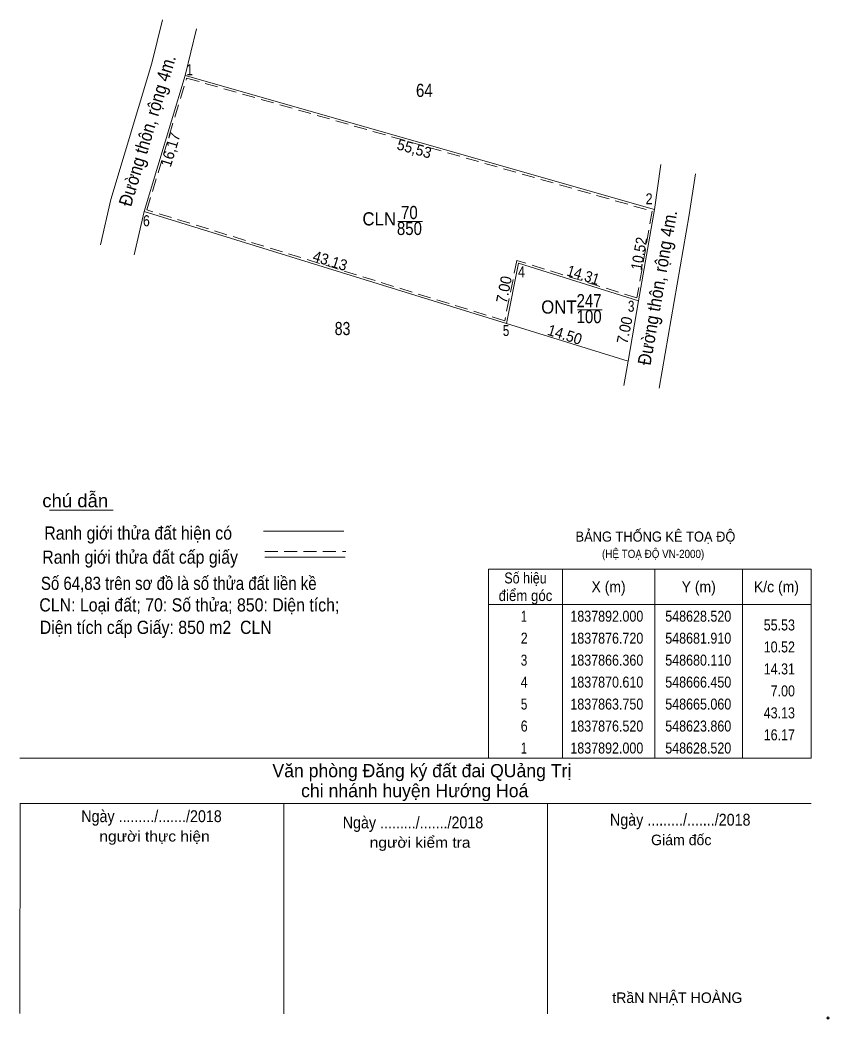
# Model space of a CAD drawing. Header units: metres. Extents: x 548189 to 548702, y 1837613 to 1837936.
# Drawn here: x 548609.7 to 548701.8, y 1837784.6 to 1837898.3 of the extents above; entities that cross this region are included whole.
import ezdxf
from ezdxf.enums import TextEntityAlignment as Align

# ---------------------------------------------------------------- set-up
doc = ezdxf.new("R2010")
doc.units = ezdxf.units.M
doc.header["$LTSCALE"] = 0.49
doc.header["$PDMODE"] = 32
doc.header["$PDSIZE"] = 0.245
doc.linetypes.add('DOTTED', pattern=[1.5, 0.3, -1.2])
doc.linetypes.add('MEDIUM_DASHED', pattern=[4.5, 3, -1.5])
for name, color, linetype, lineweight in [('1', 7, 'DOTTED', 13), ('10', 7, 'Continuous', 13), ('17', 7, 'Continuous', 13), ('42', 7, 'Continuous', 13), ('6', 7, 'Continuous', 13), ('63', 7, 'Continuous', 13)]:
    doc.layers.add(name, color=color, linetype=linetype, lineweight=lineweight)

msp = doc.modelspace()

# ---------------------------------------------------------------- linework, layer by layer
at = {"layer": '1', "linetype": 'MEDIUM_DASHED'}
msp.add_lwpolyline([(548628.69, 1837891.69), (548681.63, 1837876.54), (548679.91, 1837866.68), (548666.26, 1837870.93), (548664.87, 1837864.07), (548624.17, 1837876.69)], close=True, dxfattribs=at)
at = {"layer": '10'}
msp.add_lwpolyline([(548678.91, 1837859.46), (548665.06, 1837863.75), (548623.86, 1837876.52)], dxfattribs=at)
at = {"layer": '17'}
for p, q in [((548613.08, 1837842.53), (548620.32, 1837842.53)), ((548609.74, 1837785.24), (548609.76, 1837809.15)), ((548639.74, 1837785.21), (548639.76, 1837809.13)), ((548669.74, 1837785.19), (548669.76, 1837809.1))]:
    msp.add_line(p, q, dxfattribs=at)
at = {"layer": '42'}
for p, q in [((548624.74, 1837893.38), (548625.95, 1837898.3)), ((548628.52, 1837892), (548629.82, 1837897.3)), ((548624.74, 1837893.38), (548620.08, 1837877.88)), ((548628.52, 1837892), (548623.86, 1837876.52)), ((548628.52, 1837892), (548681.91, 1837876.72)), ((548682.65, 1837881.84), (548681.91, 1837876.72)), ((548686.56, 1837880.81), (548685.87, 1837876.11)), ((548620.08, 1837877.88), (548618.89, 1837872.72)), ((548623.86, 1837876.52), (548622.72, 1837871.57)), ((548685.87, 1837876.11), (548682.44, 1837856.42)), ((548678.91, 1837859.46), (548678.43, 1837856.72))]:
    msp.add_line(p, q, dxfattribs=at)
for points in [[(548681.91, 1837876.72), (548680.11, 1837866.36), (548678.91, 1837859.46)], [(548665.06, 1837863.75), (548666.45, 1837870.61), (548680.11, 1837866.36)]]:
    msp.add_lwpolyline(points, dxfattribs=at)
at = {"layer": '6'}
for p, q in [((548637.45, 1837840.12), (548646.59, 1837840.12)), ((548637.59, 1837837.19), (548646.73, 1837837.19)), ((548609.74, 1837814.3), (548699.74, 1837814.3)), ((548609.74, 1837814.3), (548699.74, 1837814.3)), ((548609.74, 1837809.14), (548699.74, 1837809.14))]:
    msp.add_line(p, q, dxfattribs=at)
at = {"layer": '6', "linetype": 'MEDIUM_DASHED'}
msp.add_line((548637.59, 1837837.81), (548646.79, 1837837.81), dxfattribs=at)
at = {"layer": '6'}
msp.add_point((548701.64, 1837784.74), dxfattribs=at)
at = {"layer": '63'}
for p, q in [((548652.7, 1837875.36), (548655.53, 1837875.36)), ((548673.14, 1837865.33), (548675.97, 1837865.33)), ((548671.44, 1837835.8), (548671.44, 1837814.3)), ((548681.94, 1837835.8), (548681.94, 1837814.3)), ((548691.94, 1837835.8), (548691.94, 1837814.3)), ((548663.04, 1837831.8), (548699.74, 1837831.8))]:
    msp.add_line(p, q, dxfattribs=at)
msp.add_lwpolyline([(548663.04, 1837835.8), (548699.74, 1837835.8), (548699.74, 1837814.3), (548663.04, 1837814.3)], close=True, dxfattribs=at)

# ---------------------------------------------------------------- texts
at = {"layer": '1'}
for s, width, p in [('70', 0.85, (548654.03, 1837875.64)), ('CLN', 0.95, (548650.6, 1837874.92)), ('850', 0.85, (548654.035, 1837873.83)), ('ONT', 0.95, (548671.04, 1837864.89)), ('247', 0.85, (548674.47, 1837865.61)), ('100', 0.85, (548674.475, 1837863.8))]:
    msp.add_text(s, height=1.5, dxfattribs=dict(at, width=width)).set_placement(p, align=Align.CENTER)
for s, height, width, p in [('BẢNG THỐNG KÊ TOẠ ĐỘ ', 1.15, 0.95, (548672.93, 1837838.94)), ('(HỆ TOẠ ĐỘ VN-2000)', 0.93, 0.9, (548675.94, 1837837.08))]:
    msp.add_text(s, height=height, dxfattribs=dict(at, width=width)).set_placement(p)
at = {"layer": '17'}
for s, width, p in [('64', 0.85, (548655.73, 1837889.54)), ('83', 0.8, (548646.43, 1837862.44))]:
    msp.add_text(s, height=1.5, dxfattribs=dict(at, width=width)).set_placement(p, align=Align.CENTER)
at = {"layer": '6'}
for s, width, p in [('chú dẫn', 1.05, (548612.28, 1837842.85)), ('Ranh giới thửa đất hiện có ', 0.9, (548612.5, 1837839.17)), ('Ranh giới thửa đất cấp giấy', 0.9, (548612.27, 1837836.43)), ('Số 64,83 trên sơ đồ là số thửa đất liền kề', 0.85, (548612.12, 1837833.45)), ('CLN: Loại đất; 70: Số thửa; 850: Diện tích;', 0.9, (548611.94, 1837830.99)), ('Diện tích cấp Giấy: 850 m2  CLN', 0.9, (548611.99, 1837828.44))]:
    msp.add_text(s, height=1.5, dxfattribs=dict(at, width=width)).set_placement(p)
for s, height, p in [(' Văn phòng Đăng ký đất đai QUảng Trị', 1.5, (548655.175, 1837812.13)), ('chi nhánh huyện Hướng Hoá', 1.5, (548654.64, 1837809.86)), ('Giám đốc', 1.2, (548684.955, 1837804.4)), ('tRầN NHẬT HOÀNG', 1.2, (548684.51, 1837786.44))]:
    msp.add_text(s, height=height, dxfattribs=at).set_placement(p, align=Align.CENTER)
for s, height, width, p in [('Ngày ........./......./2018', 1.35, 0.9, (548624.7, 1837807.02)), ('Ngày ........./......./2018', 1.35, 0.9, (548654.44, 1837806.31)), ('Ngày ........./......./2018', 1.35, 0.9, (548684.84, 1837806.62)), ('người thực hiện', 1.2, 1.1, (548625.045, 1837804.81)), ('người kiểm tra', 1.2, 1.1, (548655.25, 1837804.11))]:
    msp.add_text(s, height=height, dxfattribs=dict(at, width=width)).set_placement(p, align=Align.CENTER)
at = {"layer": '63'}
for s, height, rotation, width, p in [('Đường thôn, rộng 4m.', 1.5, 73.267, 0.9, (548624.9392, 1837885.5191)), ('16,17', 1.25, 73.246, 0.95, (548627.4504, 1837883.3748)), ('55,53', 1.25, 344.029, 0.95, (548654.423, 1837883.0611)), ('Đường thôn, rộng 4m.', 1.5, 80.118, 0.9, (548682.9836, 1837867.7213)), ('10.52', 1.25, 80.144, 0.9, (548680.768, 1837871.608)), ('43.13', 1.25, 342.779, 0.95, (548644.835, 1837870.3058)), ('14.31', 1.25, 342.718, 0.9, (548673.6293, 1837868.6846)), ('7.00', 1.25, 78.546, 0.95, (548665.4041, 1837867.5009)), ('7.00', 1.25, 78.546, 0.95, (548679.1241, 1837862.8809)), ('14.50', 1.25, 342.718, 0.95, (548671.5293, 1837861.9028))]:
    msp.add_text(s, height=height, rotation=rotation, dxfattribs=dict(at, width=width)).set_placement(p, align=Align.CENTER)
for s, width, p in [(' 1', 0.75, (548629.39, 1837892.02)), (' 2', 0.85, (548681.69, 1837877.32)), (' 6', 0.85, (548624.51, 1837874.83)), (' 4', 0.85, (548667.18, 1837869.03)), (' 3', 0.8, (548679.63, 1837865.1)), (' 5', 0.8, (548665.4, 1837862.34)), ('55.53', 0.85, (548697.89, 1837828.83)), ('10.52', 0.85, (548697.89, 1837826.33)), ('14.31', 0.85, (548697.89, 1837823.83)), ('7.00', 0.85, (548697.89, 1837821.33)), ('43.13', 0.85, (548697.89, 1837818.83)), ('16.17', 0.85, (548697.89, 1837816.33))]:
    msp.add_text(s, height=1.25, dxfattribs=dict(at, width=width)).set_placement(p, align=Align.RIGHT)
for s, width, p in [('Số hiệu', 0.85, (548667.24, 1837834.18)), ('X (m)', 0.95, (548676.69, 1837833.18)), ('Y (m)', 0.95, (548686.945, 1837833.18)), ('K/c (m)', 0.95, (548695.785, 1837833.18)), ('điểm góc', 0.9, (548667.24, 1837832.18)), ('1837892.000', 0.85, (548676.49, 1837829.83)), ('548628.520', 0.85, (548686.89, 1837829.83)), (' 1', 0.75, (548666.89, 1837829.83)), (' 2', 0.85, (548666.895, 1837827.33)), ('1837876.720', 0.85, (548676.49, 1837827.33)), ('548681.910', 0.85, (548686.89, 1837827.33)), (' 3', 0.8, (548666.885, 1837824.83)), ('1837866.360', 0.85, (548676.49, 1837824.83)), ('548680.110', 0.85, (548686.89, 1837824.83)), (' 4', 0.85, (548666.89, 1837822.33)), ('1837870.610', 0.85, (548676.49, 1837822.33)), ('548666.450', 0.85, (548686.89, 1837822.33)), (' 5', 0.8, (548666.895, 1837819.83)), ('1837863.750', 0.85, (548676.49, 1837819.83)), ('548665.060', 0.85, (548686.89, 1837819.83)), (' 6', 0.85, (548666.895, 1837817.33)), ('1837876.520', 0.85, (548676.49, 1837817.33)), ('548623.860', 0.85, (548686.89, 1837817.33)), (' 1', 0.75, (548666.89, 1837814.83)), ('1837892.000', 0.85, (548676.49, 1837814.83)), ('548628.520', 0.85, (548686.89, 1837814.83))]:
    msp.add_text(s, height=1.25, dxfattribs=dict(at, width=width)).set_placement(p, align=Align.CENTER)

doc.saveas('drawing.dxf')
